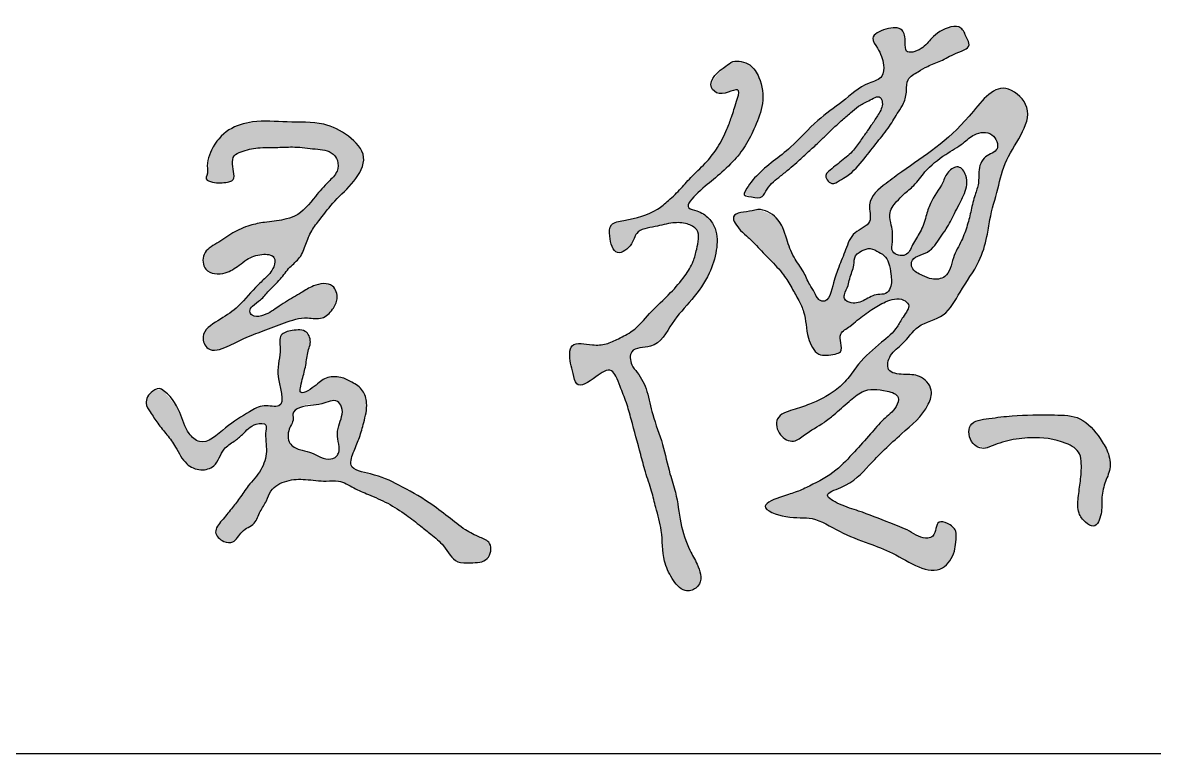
# Model space of a CAD drawing. Extents: x 28773 to 175644, y 7355 to 486294.
# Drawn here: x 151777 to 152879, y 142951 to 143662 of the extents above; entities that cross this region are included whole.
import ezdxf

# ---------------------------------------------------------------- set-up
doc = ezdxf.new("R2010")
doc.units = 0
doc.header["$LTSCALE"] = 1000
doc.header["$MEASUREMENT"] = 0
doc.layers.add('文字和字符', color=7, linetype='Continuous')

msp = doc.modelspace()

# ---------------------------------------------------------------- hatches: boundary and pattern name
at = {"layer": '文字和字符'}
h = msp.add_hatch(color=6, dxfattribs=at)
edge = h.paths.add_edge_path()
edge.add_spline(control_points=[(152479.7, 143496.4), (152479.8, 143496.6), (152492.8, 143517.1), (152507.6, 143526.9), (152529.7, 143544.2), (152548.4, 143566.9), (152576.5, 143585.2), (152594.2, 143602.6), (152615.5, 143607.8), (152616, 143624.2), (152611.6, 143635.2), (152601, 143649.5), (152617.9, 143657.2), (152635.2, 143658.7), (152637, 143644.9), (152636, 143630.7), (152654.2, 143636.6), (152661, 143646.5), (152672.2, 143656.1), (152690.6, 143662.4), (152695.5, 143649.1), (152701.8, 143637.6), (152683.6, 143632.8), (152672.5, 143624.9), (152659, 143620.9), (152648.9, 143614.4), (152637.8, 143608.4), (152638.2, 143595.5), (152636.3, 143584.6), (152628.3, 143574), (152621.3, 143560.5), (152608.8, 143546.1), (152596.3, 143529.2), (152584.3, 143515.2), (152572.8, 143509.2), (152564.3, 143503), (152557, 143513.4), (152565.2, 143520.6), (152574.2, 143527.7), (152586.2, 143537.2), (152593.3, 143548.2), (152599.4, 143556.6), (152605, 143564.7), (152610.5, 143573.3), (152615.6, 143581.9), (152611.8, 143593.1), (152600.4, 143585.6), (152591.2, 143582.1), (152583, 143574), (152574.4, 143567.2), (152566.4, 143559.4), (152558.4, 143552), (152550.4, 143544), (152540.9, 143535.7), (152532.2, 143527.3), (152523.4, 143520), (152513.5, 143511.6), (152503.1, 143504.2), (152497.9, 143491.2), (152488.5, 143491.1), (152479.6, 143496.3), (152479.7, 143496.4)], knot_values=[0, 0, 0, 0, 28.666202, 58.974239, 88.991361, 140.445622, 182.443945, 226.361589, 246.003405, 261.159642, 285.403493, 300.064839, 321.637432, 343.335684, 360.576762, 372.35608, 392.086641, 412.248863, 426.515031, 455.165125, 470.118963, 480.655269, 502.385008, 524.571649, 543.872014, 558.543079, 575.923356, 590.530581, 608.177969, 621.720424, 644.672751, 671.428143, 700.314854, 733.307285, 745.026327, 756.27632, 770.758758, 775.879479, 798.783005, 820.418083, 838.303351, 852.974217, 863.749723, 878.985175, 896.219108, 903.438329, 919.617985, 935.209773, 949.206114, 965.758141, 981.234157, 995.661007, 1010.855529, 1028.447768, 1048.105951, 1061.049743, 1076.480099, 1102.025547, 1114.040319, 1128.49753, 1139.678117, 1139.678117, 1139.678117, 1139.678117], degree=3, periodic=0)
h = msp.add_hatch(color=6, dxfattribs=at)
edge = h.paths.add_edge_path()
edge.add_spline(control_points=[(152461.9, 143620.1), (152461.7, 143620), (152440.2, 143602.5), (152458, 143589.2), (152477.8, 143603), (152471.4, 143582.7), (152467.9, 143572), (152462.2, 143556.2), (152454.8, 143541.6), (152443.4, 143526.1), (152429.8, 143514.5), (152418.2, 143500.9), (152407.2, 143490), (152390.1, 143475.8), (152371.3, 143471.1), (152348.6, 143467.9), (152348.2, 143452.6), (152353.7, 143432.7), (152371.2, 143445.2), (152374.1, 143461.1), (152393.3, 143463.6), (152408.8, 143468.1), (152423.2, 143467.9), (152437.8, 143460.2), (152433.9, 143443.6), (152430.4, 143428.8), (152421.3, 143414.2), (152406.7, 143397.6), (152388.4, 143381.2), (152373.9, 143363), (152358.1, 143355.4), (152345.3, 143348.8), (152330.7, 143348.2), (152308.7, 143353.8), (152309.8, 143332.3), (152313.5, 143321.7), (152315.9, 143304.5), (152334.7, 143316.9), (152348.6, 143327.7), (152356, 143317.1), (152359.4, 143306.6), (152365.5, 143292.8), (152371.2, 143270.5), (152377.6, 143248), (152383.6, 143224.5), (152389.6, 143207.6), (152394.1, 143188.5), (152400.8, 143166.3), (152399.5, 143141.6), (152408.5, 143122), (152418.1, 143109.6), (152429.6, 143109.5), (152440.4, 143117.7), (152435, 143135.1), (152424.3, 143152.1), (152416.9, 143176.3), (152414.6, 143201.9), (152405.9, 143226.7), (152401.2, 143252.7), (152390.4, 143278.5), (152386.2, 143303), (152378.6, 143319.5), (152368.7, 143329.5), (152367.8, 143347.4), (152395.9, 143344), (152408.4, 143371.3), (152429.2, 143392.6), (152446, 143415.9), (152453.5, 143439.9), (152454, 143459.6), (152445.2, 143473.3), (152436.3, 143479.3), (152419.9, 143481.9), (152437.9, 143500.6), (152451.3, 143510.7), (152468.4, 143526), (152481.6, 143542.5), (152490.9, 143562), (152499.7, 143584.1), (152496.7, 143606.1), (152487.7, 143621.3), (152476.9, 143624.6), (152469.3, 143626.4), (152461.9, 143620.1), (152461.9, 143620.1)], knot_values=[0, 0, 0, 0, 34.681641, 48.072065, 74.329964, 88.895095, 111.17035, 128.900452, 156.472867, 179.905372, 208.355087, 230.580725, 254.01719, 273.066721, 321.355231, 338.817261, 354.258199, 378.941826, 401.102047, 416.854172, 443.250134, 467.917341, 487.236589, 502.550058, 528.37671, 545.470375, 568.264653, 597.83009, 637.746529, 670.902739, 692.464096, 710.354936, 729.186846, 756.230528, 779.82652, 794.347921, 809.198107, 836.695152, 859.380582, 868.55181, 883.814404, 907.197348, 930.393917, 979.907693, 1004.230046, 1031.618366, 1054.147615, 1086.172461, 1127.622089, 1153.330618, 1177.300132, 1184.664421, 1199.389772, 1226.047392, 1247.395311, 1286.378592, 1328.318353, 1354.32781, 1395.269823, 1437.957794, 1469.914352, 1498.680239, 1511.344868, 1529.007775, 1555.105752, 1597.804477, 1639.655016, 1682.119963, 1714.682311, 1744.156119, 1760.024332, 1779.437309, 1790.885943, 1814.731193, 1846.001898, 1877.602297, 1905.335657, 1934.233701, 1967.004059, 2002.481722, 2023.475353, 2035.765847, 2047.212297, 2058.363573, 2058.363573, 2058.363573, 2058.363573], degree=3, periodic=0)
h = msp.add_hatch(color=6, dxfattribs=at)
edge = h.paths.add_edge_path()
edge.add_spline(control_points=[(152493, 143480.5), (152493.2, 143480.5), (152517.8, 143473.4), (152519.9, 143452.9), (152527.2, 143434.4), (152537.6, 143421.2), (152542.3, 143408.6), (152548.5, 143400.4), (152550.8, 143393.4), (152562.1, 143388.2), (152566.2, 143409.8), (152571.8, 143424.9), (152578.8, 143441.6), (152584.8, 143459.4), (152606.3, 143466.2), (152597.4, 143490.2), (152616.4, 143504.9), (152650.4, 143530.3), (152689.2, 143553.6), (152726.9, 143609.6), (152769.5, 143574.3), (152734.7, 143537.4), (152727.1, 143500.4), (152719.3, 143475.6), (152716, 143451.5), (152708.5, 143426.4), (152690.5, 143403.5), (152676.7, 143374.6), (152648.2, 143370.4), (152636.4, 143350.1), (152621.5, 143341.3), (152616.8, 143321.8), (152635.8, 143319.6), (152651.3, 143320.6), (152664.8, 143306.3), (152656.6, 143282), (152631.5, 143261.7), (152602, 143233.3), (152584.5, 143212.7), (152554.3, 143203.5), (152575.8, 143191.5), (152594.4, 143186.9), (152618.1, 143176.5), (152640.3, 143169.1), (152653.8, 143158.9), (152667.3, 143163.5), (152665.5, 143179.2), (152679.1, 143175.1), (152687.6, 143168.5), (152685.6, 143157.3), (152684.6, 143144.6), (152666.8, 143118.4), (152631.3, 143144.8), (152599.5, 143156.2), (152572.9, 143166.1), (152546.9, 143183.1), (152524.3, 143178.6), (152489.8, 143191.4), (152517.1, 143201.7), (152530.5, 143205.5), (152548.6, 143213.8), (152568.7, 143224.9), (152586.7, 143244.4), (152601.9, 143260.9), (152614.8, 143276.6), (152626.9, 143285.1), (152632.2, 143300.1), (152613.8, 143305.8), (152596.4, 143306.7), (152580.7, 143292.7), (152569, 143282.6), (152554.9, 143271), (152541.3, 143264.2), (152527.8, 143252.5), (152512.6, 143260.1), (152508.7, 143279.7), (152527.8, 143285.9), (152546.7, 143291.7), (152565.8, 143301.4), (152581.2, 143315.8), (152593.2, 143334.3), (152611, 143349.1), (152627.9, 143363.3), (152633.9, 143376.3), (152643, 143386.7), (152631.6, 143395.8), (152617.4, 143391.6), (152603.4, 143383.1), (152591.6, 143374.7), (152582.6, 143366.2), (152572.2, 143361), (152573.7, 143351), (152575.5, 143341.8), (152564.5, 143339), (152550.1, 143336.9), (152539.6, 143358.5), (152540.2, 143376.9), (152532.7, 143392.9), (152525.8, 143404.6), (152517.7, 143418.8), (152504.9, 143431.6), (152493.5, 143443.6), (152484, 143453.5), (152475.1, 143460.4), (152463.9, 143477.7), (152480.8, 143477.8), (152492.9, 143480.5), (152493, 143480.5)], knot_values=[0, 0, 0, 0, 27.432872, 59.395361, 85.693134, 109.085552, 128.362609, 140.996926, 151.763291, 157.712951, 186.698752, 208.876995, 234.201156, 260.084919, 284.937489, 307.779824, 344.178191, 370.603449, 488.346466, 550.578274, 584.928952, 664.213103, 704.923077, 747.845979, 770.989275, 806.181381, 854.934517, 893.286489, 930.483071, 961.790102, 984.548855, 1003.508451, 1024.718144, 1046.34914, 1071.076056, 1090.271471, 1144.396456, 1205.241891, 1253.920649, 1274.470919, 1294.501491, 1322.334343, 1367.576566, 1396.031299, 1422.826029, 1429.955148, 1450.476244, 1461.8652, 1477.100741, 1492.069997, 1504.375793, 1531.897919, 1602.108595, 1637.124251, 1679.750326, 1720.374244, 1756.060039, 1787.456838, 1814.277484, 1834.999527, 1853.438436, 1895.015251, 1930.254648, 1962.79728, 1989.05807, 2013.552032, 2026.034617, 2043.218025, 2076.933867, 2099.023719, 2126.230041, 2142.894352, 2174.050972, 2191.234509, 2210.914373, 2232.75608, 2256.675267, 2280.357753, 2319.727615, 2342.899389, 2367.60531, 2410.353703, 2439.962666, 2455.364827, 2473.851128, 2482.49724, 2507.041751, 2528.398061, 2552.516989, 2565.753289, 2581.839762, 2593.467441, 2605.690383, 2613.252568, 2635.359714, 2661.00506, 2697.047344, 2713.801275, 2733.175864, 2753.931383, 2781.462056, 2807.917281, 2823.476427, 2837.489503, 2858.153182, 2884.370537, 2892.288582, 2892.288582, 2892.288582, 2892.288582], degree=3, periodic=0)
edge = h.paths.add_edge_path(flags=16)
edge.add_spline(control_points=[(152628.2, 143488.3), (152628.1, 143488.2), (152618.9, 143476), (152624.3, 143463.7), (152624.8, 143451.8), (152621.9, 143437.5), (152638.8, 143433.3), (152643.5, 143447.8), (152652.1, 143458.7), (152656.6, 143473), (152661.2, 143490.2), (152672.4, 143503), (152677, 143517.4), (152689, 143525.1), (152698.5, 143511.4), (152695.4, 143497.7), (152689.4, 143486.1), (152683.2, 143474.7), (152678.1, 143463.4), (152668.7, 143451.3), (152661.3, 143437), (152641.6, 143434.7), (152643, 143420.9), (152652.7, 143416.7), (152662.9, 143411.7), (152679.6, 143414.1), (152682, 143434.2), (152691.5, 143449.3), (152697.2, 143465), (152700.9, 143480), (152703.7, 143493.7), (152708.7, 143505.8), (152707.4, 143518.8), (152711.9, 143533.3), (152730.4, 143537.4), (152721.8, 143557.8), (152703.8, 143555.1), (152691.7, 143543.5), (152673.8, 143533.5), (152657.2, 143520.6), (152645.9, 143503.7), (152636.9, 143497.8), (152628.3, 143488.4), (152628.2, 143488.3)], knot_values=[0, 0, 0, 0, 19.744507, 34.157131, 56.912893, 69.911234, 87.399526, 104.154629, 124.530072, 146.715715, 165.190697, 198.370593, 214.639562, 229.161561, 244.798567, 268.894407, 285.44538, 299.384274, 322.908118, 336.418052, 363.110061, 388.511726, 395.681319, 413.735699, 426.886572, 444.721671, 472.606193, 498.451489, 520.637008, 541.419327, 562.830776, 579.059192, 594.65128, 616.732747, 635.831876, 655.966223, 679.349301, 698.350322, 726.390651, 763.332051, 786.837613, 805.134121, 818.66464, 818.66464, 818.66464, 818.66464], degree=3, periodic=0)
edge = h.paths.add_edge_path(flags=16)
edge.add_spline(control_points=[(152596.5, 143441.4), (152596.4, 143441.4), (152585.3, 143436.2), (152587.7, 143424.8), (152582.5, 143415.8), (152581.2, 143405.6), (152577.3, 143400), (152576.7, 143392.3), (152586.2, 143388), (152597.4, 143392.1), (152607.4, 143398.9), (152617.8, 143397.6), (152624.1, 143406.2), (152622.6, 143417), (152621.4, 143427.9), (152616.5, 143436.3), (152608.5, 143440.2), (152603.2, 143444.1), (152596.5, 143441.4), (152596.5, 143441.4)], knot_values=[0, 0, 0, 0, 14.292967, 26.663458, 46.005146, 55.397894, 68.805265, 74.060786, 84.885427, 103.559239, 122.783611, 133.392057, 143.205535, 161.756698, 177.271697, 189.090572, 200.297464, 212.920328, 218.424594, 218.424594, 218.424594, 218.424594], degree=3, periodic=0)
h = msp.add_hatch(color=6, dxfattribs=at)
edge = h.paths.add_edge_path()
edge.add_spline(control_points=[(151957.3, 143517.8), (151957.3, 143518), (151959.7, 143544.7), (151976.5, 143558.8), (152004.1, 143568.4), (152035.1, 143564.8), (152068.1, 143566.8), (152094.4, 143554.1), (152115, 143532.3), (152100, 143506), (152081.4, 143490.6), (152068.8, 143473.3), (152057.8, 143460.1), (152052.9, 143446.9), (152048.2, 143433.3), (152036.4, 143424.6), (152028.3, 143412.2), (152017.7, 143402.8), (152009.7, 143392.7), (152002, 143388.2), (151997.3, 143382.1), (152001.3, 143375.5), (152013.1, 143377.4), (152022.9, 143383.5), (152035.1, 143392.4), (152047.6, 143398.7), (152060.8, 143407.9), (152079.8, 143410.6), (152085.3, 143393.7), (152079.1, 143382.7), (152069.1, 143372.6), (152051.3, 143376.8), (152032.2, 143370.6), (152012.2, 143362.6), (151992.7, 143355.9), (151977.4, 143346.9), (151957.5, 143340.2), (151949.2, 143361.2), (151968.2, 143372.9), (151987.2, 143384.7), (152000, 143401.4), (152013.3, 143413.7), (152021.9, 143421.9), (152024, 143436.6), (152007.9, 143437.8), (151997.1, 143433.4), (151986.3, 143425), (151974.6, 143416.7), (151953.4, 143417.9), (151951.2, 143439.4), (151967.3, 143447.8), (151981.1, 143458.3), (151997.1, 143465.3), (152014.1, 143468.6), (152028.9, 143469.8), (152047.9, 143475), (152060.3, 143491.5), (152073.2, 143506.3), (152084.4, 143516.3), (152084.8, 143527.7), (152077.7, 143538.3), (152060.9, 143539.3), (152043.4, 143542), (152024.6, 143540.8), (152006.8, 143541.3), (151993, 143538.1), (151982.1, 143533.5), (151980.5, 143522.3), (151985.8, 143509), (151972.9, 143506.5), (151965.7, 143506.6), (151953.5, 143508.6), (151957.3, 143517.7), (151957.3, 143517.8)], knot_values=[0, 0, 0, 0, 29.30094, 65.038017, 98.639858, 145.229586, 194.795516, 232.114749, 266.925891, 301.913022, 339.267477, 370.852415, 390.177296, 409.795645, 429.660369, 448.333163, 468.729795, 490.881928, 507.437968, 521.157629, 529.07634, 535.254347, 547.876184, 571.501508, 585.319952, 610.337259, 628.877614, 654.734455, 672.908705, 688.379255, 706.720612, 726.29753, 758.239497, 788.950264, 816.810279, 842.152582, 868.097908, 885.262369, 914.728674, 944.648733, 982.813695, 999.650213, 1020.22886, 1032.723569, 1049.493141, 1071.095002, 1083.923681, 1105.362623, 1132.075217, 1152.211283, 1174.931511, 1200.704595, 1226.158921, 1246.312234, 1272.681377, 1287.962092, 1326.688213, 1353.277295, 1371.722858, 1386.128581, 1396.514529, 1421.520631, 1449.460288, 1472.518928, 1499.291724, 1522.558099, 1533.076665, 1544.456492, 1567.099854, 1573.093813, 1593.678612, 1602.883204, 1613.437455, 1613.437455, 1613.437455, 1613.437455], degree=3, periodic=0)
h = msp.add_hatch(color=6, dxfattribs=at)
edge = h.paths.add_edge_path()
edge.add_spline(control_points=[(151912.5, 143305.7), (151912.7, 143305.6), (151933.9, 143283.5), (151935.2, 143265), (151954, 143248.4), (151975.1, 143270.4), (151994.3, 143281.4), (152011, 143291.6), (152036.4, 143284.7), (152021.3, 143321.9), (152029.6, 143340), (152026.1, 143359.8), (152040.5, 143363.5), (152054.3, 143364.3), (152058.6, 143351.7), (152054.3, 143342.1), (152053.6, 143330.7), (152050.4, 143318.6), (152048.1, 143310.3), (152046, 143298.3), (152063.2, 143309.1), (152071.4, 143317.8), (152086.6, 143318.4), (152098.3, 143312.6), (152109.4, 143305.5), (152113.6, 143289.9), (152109.7, 143274.7), (152105.4, 143258.8), (152100.1, 143246.4), (152092.6, 143227.4), (152121.4, 143223.3), (152144.3, 143212.5), (152170.5, 143197.7), (152191.1, 143182.1), (152206.8, 143169.2), (152220.5, 143162.1), (152235.5, 143156.8), (152231.3, 143136.6), (152214.6, 143137.3), (152197.1, 143135.9), (152188.6, 143153.6), (152175.8, 143163.7), (152163.4, 143173.4), (152150.2, 143184.4), (152133.1, 143195), (152115.4, 143202.7), (152099.3, 143209.2), (152086.5, 143217.9), (152069.9, 143215.6), (152053.3, 143218.5), (152034.3, 143217.9), (152018.9, 143209.7), (152014.9, 143196.3), (152007.8, 143187.1), (152004.1, 143173.4), (151989.7, 143169.2), (151984.4, 143155.6), (151971.6, 143156.8), (151961.7, 143166.8), (151971.9, 143178.9), (151980.1, 143188.6), (151988.9, 143200), (151995.7, 143210.5), (152003.3, 143219.2), (152011.3, 143229.2), (152016.4, 143246), (152012.7, 143259.4), (152015.5, 143273.1), (152000.1, 143272.3), (151993.2, 143262.9), (151982.9, 143254.6), (151970.4, 143247.4), (151966.9, 143230.5), (151949.9, 143225.5), (151934.2, 143232.8), (151927.5, 143248.5), (151917.9, 143261.4), (151908.6, 143272.1), (151902.2, 143282.4), (151895.4, 143292.9), (151899.7, 143304.8), (151912.4, 143305.8), (151912.5, 143305.7)], knot_values=[0, 0, 0, 0, 39.878613, 71.084001, 88.571602, 128.557403, 167.51423, 188.674821, 208.323573, 251.533868, 286.022948, 304.040745, 319.866458, 339.38013, 355.294206, 363.866941, 383.035676, 402.399015, 414.36713, 422.122541, 442.348267, 461.81608, 481.686971, 497.958095, 516.551099, 533.839574, 560.727072, 581.394562, 601.159722, 620.894041, 649.426299, 690.673374, 738.289465, 770.144861, 799.264352, 821.404135, 836.808472, 857.647162, 880.926807, 898.121658, 926.751504, 950.035011, 967.352307, 991.998193, 1021.862108, 1050.46209, 1072.140687, 1094.880373, 1111.335022, 1139.52005, 1164.970822, 1190.259232, 1204.665599, 1221.240117, 1239.017221, 1259.177234, 1277.618397, 1289.978389, 1306.483927, 1324.261031, 1344.706721, 1362.799886, 1383.241029, 1396.927367, 1410.79459, 1436.58756, 1464.687551, 1472.224323, 1485.322698, 1508.470744, 1522.732623, 1540.039638, 1566.844928, 1584.840343, 1605.723939, 1632.903668, 1653.059236, 1673.030566, 1691.341619, 1704.216169, 1722.92022, 1735.167177, 1735.167177, 1735.167177, 1735.167177], degree=3, periodic=0)
edge = h.paths.add_edge_path(flags=16)
edge.add_spline(control_points=[(152040.2, 143281.5), (152040.2, 143281.6), (152051.9, 143294.7), (152065.4, 143287.5), (152082.1, 143297.8), (152089.1, 143287.7), (152088.2, 143278.9), (152084.6, 143269.9), (152082.8, 143259.8), (152085.6, 143251.4), (152085.6, 143244.6), (152082.4, 143239.3), (152074, 143236.4), (152065.2, 143240.7), (152056.3, 143245.1), (152046.4, 143246.5), (152034.9, 143252.4), (152035.2, 143267.9), (152041.5, 143273.5), (152040.2, 143281.5), (152040.2, 143281.5)], knot_values=[0, 0, 0, 0, 12.518583, 43.117128, 64.43384, 73.999097, 86.909074, 99.916825, 114.388405, 128.459585, 136.124934, 141.701946, 153.518143, 168.483557, 180.957273, 194.904784, 210.427714, 229.577537, 246.211116, 250.540926, 250.540926, 250.540926, 250.540926], degree=3, periodic=0)
h = msp.add_hatch(color=6, dxfattribs=at)
edge = h.paths.add_edge_path()
edge.add_spline(control_points=[(152716.3, 143248.7), (152716.5, 143248.8), (152739.6, 143257.7), (152761.4, 143259.1), (152787.3, 143257.3), (152807.1, 143245.8), (152808.4, 143230.7), (152807.4, 143216.5), (152804.7, 143200.9), (152804.1, 143185.9), (152810.9, 143176.7), (152822.3, 143169), (152828.6, 143185.6), (152827.3, 143198.9), (152830.2, 143214.3), (152837.5, 143228.5), (152834.7, 143244.8), (152824.3, 143261.2), (152809, 143280.1), (152776.1, 143280.9), (152746.3, 143281), (152720.1, 143277.5), (152696.8, 143274.8), (152696.7, 143250.5), (152716.2, 143248.7), (152716.3, 143248.7)], knot_values=[0, 0, 0, 0, 27.563865, 56.695241, 102.242536, 124.004216, 136.411448, 158.63331, 179.899671, 199.3513, 213.673571, 224.845605, 243.023995, 261.921703, 282.270986, 301.572813, 323.389476, 342.524862, 378.241957, 410.829433, 464.696782, 494.311037, 519.262799, 542.254368, 560.867544, 560.867544, 560.867544, 560.867544], degree=3, periodic=0)

# ---------------------------------------------------------------- linework, layer by layer
msp.add_line((145644.1, 142951.4), (153644.1, 142951.4))
at = {"layer": '文字和字符', "color": 6}
for points, start_tangent, end_tangent in [([(152479.7, 143496.4), (152491.7, 143513.2), (152508.1, 143527.6), (152524.9, 143541.2), (152551.3, 143567.2), (152575.4, 143585.6), (152601.4, 143603.6), (152613.8, 143610.4), (152615.4, 143621.2), (152609.4, 143637.6), (152605, 143647.2), (152617.8, 143656), (152633.4, 143655.2), (152636.6, 143643.2), (152637.8, 143634.8), (152651.9, 143637.2), (152662.4, 143647.3), (152670.3, 143653.7), (152690.7, 143657.2), (152696.3, 143648), (152698.7, 143640.8), (152685.5, 143632.4), (152671.2, 143625.2), (152658.4, 143619.9), (152649.2, 143614.7), (152639.4, 143606.8), (152637.8, 143596.4), (152635, 143584), (152629.9, 143575.7), (152621.2, 143561.6), (152609.4, 143546.4), (152596.6, 143530), (152579.8, 143513.2), (152572.6, 143508.8), (152565, 143506), (152559.4, 143514.8), (152561.8, 143517.6), (152574.6, 143528), (152586.2, 143538.4), (152593.8, 143548.8), (152599.9, 143557.4), (152604.3, 143563.8), (152610.3, 143573), (152614.2, 143584.8), (152612.2, 143589.6), (152601, 143586.4), (152591.1, 143581.1), (152583.4, 143574.6), (152574.3, 143566.9), (152566.1, 143559.3), (152558.6, 143552.1), (152550.7, 143544.5), (152541.3, 143536), (152530.9, 143526.4), (152523.8, 143520.3), (152515.2, 143513.3), (152502.1, 143500.4), (152497.3, 143493.2), (152486.9, 143492.8), (152479.7, 143496.4)], (0.427331, 0.904095), (0.427331, 0.904095)), ([(152461.9, 143620.1), (152447.9, 143599.4), (152455.5, 143593.5), (152474.2, 143596.2), (152472.4, 143585.9), (152467.4, 143570.6), (152462.9, 143558.7), (152453.8, 143541), (152443.6, 143527.5), (152429.1, 143513.1), (152418.3, 143501.3), (152406.2, 143489.4), (152395.4, 143481), (152362.4, 143470), (152350.5, 143465.7), (152348.8, 143454.7), (152356.5, 143438.7), (152370, 143447.1), (152375.1, 143457.3), (152392.9, 143464), (152410.3, 143467.5), (152424.2, 143466.6), (152433.5, 143460.7), (152433.5, 143442), (152430.1, 143430.2), (152421.9, 143416), (152408.1, 143399.7), (152387.7, 143379.4), (152370.8, 143362.5), (152357.3, 143354.9), (152345.4, 143349.8), (152331.9, 143349), (152312.4, 143348.1), (152310.7, 143331.2), (152313.3, 143321.1), (152316.7, 143310.9), (152335.3, 143317.7), (152350.5, 143323.6), (152354.8, 143318.5), (152359, 143308.4), (152365, 143292.6), (152369.7, 143276.6), (152379, 143242.1), (152383.6, 143225.2), (152389.6, 143206.4), (152393.7, 143190.7), (152399, 143168.2), (152402.2, 143138.5), (152409.6, 143121.6), (152422.3, 143109.9), (152427.7, 143109.9), (152436.1, 143116.3), (152434, 143135.4), (152426.9, 143149), (152418.1, 143175.7), (152412.8, 143205.4), (152407.5, 143223.4), (152400.3, 143252), (152390.7, 143281.2), (152385, 143303.6), (152375.6, 143322.1), (152370.3, 143329.5), (152370.3, 143342.2), (152388.4, 143347.5), (152409.6, 143369.8), (152428.7, 143393.1), (152445.7, 143418.6), (152452.6, 143441), (152451.4, 143462.2), (152445.3, 143471.9), (152433.5, 143479.3), (152425.7, 143482.2), (152434.7, 143496.8), (152451.8, 143511.5), (152468.5, 143527), (152480.8, 143542.7), (152490.3, 143561.3), (152497.5, 143583.7), (152494.1, 143609.1), (152485.1, 143621.3), (152476.9, 143624.5), (152468.6, 143624.5), (152461.9, 143620.1)], (-0.854695, -0.51913), (-0.854695, -0.51913)), ([(152493, 143480.5), (152511, 143472.4), (152521.2, 143451.8), (152528.3, 143434.2), (152537.4, 143420), (152543.6, 143407.5), (152548.3, 143399.8), (152552.3, 143393.1), (152556.2, 143391.3), (152566.7, 143409.4), (152571.8, 143424.6), (152578.5, 143441.5), (152587.7, 143457.8), (152601.8, 143468.9), (152601.8, 143485.3), (152617.9, 143506), (152633.2, 143517.3), (152698.7, 143571.3), (152734.4, 143598.4), (152753.8, 143582.9), (152735.4, 143528.8), (152726.7, 143500.8), (152719, 143470.8), (152716.1, 143454.4), (152708.3, 143430.3), (152690, 143400.3), (152673.5, 143378.1), (152649.4, 143366.5), (152633.9, 143350.1), (152622.3, 143338.5), (152620.4, 143325), (152634.9, 143320.1), (152650.3, 143318.2), (152661.9, 143304.7), (152659, 143291.1), (152632.9, 143262.2), (152601.4, 143231.7), (152573.7, 143210.1), (152560.9, 143202.7), (152572.4, 143194), (152591.2, 143187.2), (152621.7, 143175.6), (152640.6, 143167.6), (152658.7, 143160.9), (152663.4, 143162.9), (152669.5, 143176.4), (152677.6, 143175.1), (152685.7, 143167.7), (152685.7, 143156.9), (152684.4, 143148.1), (152672.9, 143131.9), (152624.3, 143146.1), (152601, 143155.7), (152572.6, 143167.5), (152546, 143179.8), (152520.4, 143181.8), (152500.2, 143191.9), (152517, 143201.4), (152531.2, 143206.1), (152543.3, 143211.5), (152569, 143227), (152587.1, 143244.8), (152602.8, 143262.2), (152615.5, 143276.2), (152627.7, 143289), (152629.7, 143297.8), (152618.9, 143303.9), (152594.6, 143303.2), (152581.8, 143293.7), (152567, 143280.9), (152557.5, 143273.5), (152538.6, 143261.4), (152527.8, 143255.3), (152515, 143261.4), (152512.3, 143276.9), (152527.2, 143285.7), (152543.3, 143291.1), (152568.3, 143304.5), (152580.5, 143316), (152591.2, 143330.2), (152613.6, 143351.4), (152628.7, 143366.4), (152634.4, 143376), (152639.6, 143388.2), (152635, 143392.4), (152617.4, 143390.7), (152604, 143383.2), (152589.9, 143372.9), (152582.6, 143366.9), (152573.8, 143359.3), (152573.8, 143350.9), (152573.4, 143342.1), (152568.3, 143340), (152552.4, 143340), (152542.3, 143355.5), (152537.6, 143381.1), (152532.8, 143392.2), (152526, 143404.3), (152518, 143417), (152504.8, 143431.8), (152491.6, 143445.5), (152483.7, 143453.5), (152476.3, 143460.3), (152469.4, 143473.6), (152487.4, 143479.4), (152493, 143480.5)], (0.998657, 0.051807), (0.998657, 0.051807)), ([(151957.3, 143517.8), (151961.2, 143538.5), (151978.1, 143558), (152001, 143565.8), (152034.6, 143565.8), (152070.3, 143563.6), (152094.5, 143551.9), (152109.2, 143531.6), (152099.7, 143508.2), (152081.1, 143488.8), (152066.8, 143471.1), (152058.6, 143459.8), (152052.9, 143446.9), (152046.9, 143433.9), (152037.4, 143424.4), (152028.1, 143413), (152017, 143401.5), (152008.8, 143392.8), (152001.1, 143386.6), (151998.4, 143381.6), (152000.6, 143377.7), (152009.7, 143377.2), (152024.8, 143385), (152033, 143390.6), (152048.6, 143399.7), (152060.3, 143406.2), (152078.9, 143406), (152083.4, 143393.7), (152078.9, 143383.5), (152068.7, 143375.1), (152054.6, 143375.1), (152032.1, 143370.3), (152011.4, 143362.5), (151992.7, 143355.2), (151976.3, 143347.2), (151957.7, 143345.4), (151952.9, 143356.8), (151967.3, 143372.4), (151985, 143384.7), (152003.9, 143404.7), (152012.6, 143413.1), (152021.6, 143424.9), (152021.9, 143433.9), (152010.2, 143436.9), (151995.5, 143431.8), (151988, 143426.4), (151974.5, 143418.9), (151955.6, 143422.5), (151953.8, 143436.9), (151966.1, 143447.7), (151981.7, 143457.8), (151998.5, 143465.1), (152012.7, 143468.1), (152031.5, 143470.8), (152042, 143474.1), (152062.2, 143493.3), (152075, 143507.6), (152083.3, 143518), (152083.6, 143528.4), (152079.4, 143534.6), (152062.1, 143539.5), (152042.1, 143541.4), (152025.5, 143541.1), (152006.2, 143540.5), (151989.8, 143536.7), (151983.3, 143532.8), (151981.5, 143524.8), (151980.9, 143508.5), (151976.8, 143507.3), (151962, 143507.3), (151956, 143510.3), (151957.3, 143517.8)], (-0.158954, 0.987286), (-0.158954, 0.987286)), ([(152628.2, 143488.3), (152621.6, 143475.7), (152623, 143465.4), (152624, 143449), (152624.4, 143439.7), (152636.6, 143436.4), (152643.6, 143446.2), (152651.1, 143458.8), (152656.7, 143473.8), (152661, 143486.4), (152673.1, 143507), (152678.7, 143517.3), (152688.1, 143522), (152695.6, 143513.6), (152694.2, 143496.3), (152689, 143485.5), (152684.4, 143476.6), (152676.4, 143461.7), (152670.8, 143453.7), (152658.1, 143439.2), (152642.7, 143429.4), (152643.2, 143424.2), (152653.5, 143416.3), (152662.4, 143413), (152675, 143415.3), (152683.4, 143433.6), (152691.4, 143450.4), (152697, 143465.4), (152700.7, 143479.9), (152704.5, 143494.9), (152707.8, 143506.1), (152708.2, 143517.3), (152714.8, 143531.8), (152726, 143539.8), (152720.9, 143553.3), (152704, 143553.3), (152692.9, 143545.3), (152676, 143534.2), (152655.7, 143517.1), (152644.9, 143504), (152635, 143495.3), (152628.2, 143488.3)], (-0.702795, -0.711393), (-0.702795, -0.711393)), ([(152596.5, 143441.4), (152588.1, 143435.4), (152586.5, 143426.6), (152582.5, 143413.3), (152580.9, 143406.7), (152577.3, 143397.7), (152577.3, 143394), (152583.9, 143389.8), (152597.1, 143392.6), (152609.8, 143397.9), (152617.4, 143398.9), (152622, 143404.3), (152622.6, 143417.7), (152620.4, 143428.6), (152615.8, 143435.8), (152609, 143440.2), (152600.3, 143442.6), (152596.5, 143441.4)], (-0.905829, -0.423645), (-0.905829, -0.423645)), ([(151912.5, 143305.7), (151930.2, 143283.1), (151939.4, 143262.6), (151949.3, 143254.8), (151974.8, 143268.2), (151998.1, 143283.8), (152012.3, 143289.5), (152026.5, 143289.5), (152025.8, 143320.6), (152027.9, 143345.4), (152029, 143358.3), (152039.5, 143362.8), (152053.5, 143361.1), (152057.3, 143350.3), (152055.6, 143344.4), (152053.1, 143330.8), (152050, 143317.2), (152047.9, 143308.8), (152047.5, 143303.2), (152061.1, 143308.4), (152072.6, 143316.5), (152087, 143317.2), (152097.8, 143312.6), (152108.2, 143304.3), (152112.1, 143292.4), (152109.3, 143273.2), (152105.1, 143258.9), (152099.9, 143245.7), (152097.1, 143231.8), (152115.8, 143223.3), (152143.5, 143212.5), (152173.1, 143195.2), (152191.6, 143181.5), (152208.4, 143168.9), (152222.6, 143161.6), (152231.9, 143155.7), (152229.5, 143140.9), (152213.2, 143136.9), (152200.8, 143137.9), (152187, 143153.2), (152174.6, 143164.6), (152164.9, 143172.4), (152150.9, 143183.3), (152132.6, 143194.7), (152113.9, 143203.3), (152099.6, 143209.7), (152084.7, 143216.4), (152072.8, 143216.4), (152052.6, 143217.9), (152034.3, 143216.4), (152019, 143206.6), (152014.5, 143197.2), (152008.6, 143186.8), (152002.7, 143175.4), (151990.8, 143167.1), (151981.9, 143157.2), (151973, 143157.7), (151965.1, 143166.6), (151971.1, 143177.9), (151980.5, 143189.3), (151988.4, 143199.6), (151996.9, 143211.6), (152003.2, 143219.2), (152009.1, 143227.3), (152014.5, 143245.1), (152014, 143265.3), (152014, 143270.7), (152004.7, 143271.7), (151991.3, 143261.8), (151983.3, 143255.2), (151973.5, 143247.5), (151963.2, 143231.2), (151950.8, 143227.3), (151937, 143233.2), (151926.1, 143249.5), (151917.7, 143261.4), (151908.7, 143272.6), (151901.4, 143283.6), (151897.4, 143292), (151903.9, 143303.8), (151912.5, 143305.7)], (0.847727, -0.530433), (0.847727, -0.530433)), ([(152040.2, 143281.5), (152046.8, 143287.7), (152068.5, 143291.5), (152083.7, 143293.9), (152087.8, 143288.4), (152087.8, 143279.1), (152085, 143270.1), (152083.7, 143259.8), (152085.4, 143249.8), (152085, 143244.3), (152083, 143240.8), (152075, 143237.7), (152064.7, 143240.9), (152056.5, 143244.5), (152046.8, 143247), (152037.5, 143253.2), (152036.8, 143267), (152040.6, 143278.4), (152040.2, 143281.5)], (0.146784, 0.989169), (0.146784, 0.989169)), ([(152716.3, 143248.7), (152736.3, 143255.5), (152758.5, 143258.5), (152793.1, 143253), (152806.3, 143242.8), (152808, 143233.4), (152807.1, 143216.3), (152805, 143200.2), (152805.8, 143185.2), (152812.2, 143176.3), (152819.9, 143172.5), (152827.2, 143184.4), (152828, 143198.9), (152831, 143214.2), (152835.7, 143228.3), (152833.6, 143244.9), (152826.3, 143257.7), (152806.7, 143276.9), (152782, 143280.7), (152740.6, 143279.8), (152718, 143277.3), (152700.1, 143270.5), (152702.7, 143253), (152716.3, 143248.7)], (0.929554, 0.368687), (0.929554, 0.368687))]:
    msp.add_spline(points, degree=3, dxfattribs=dict(at, start_tangent=start_tangent, end_tangent=end_tangent))

doc.saveas('drawing.dxf')
